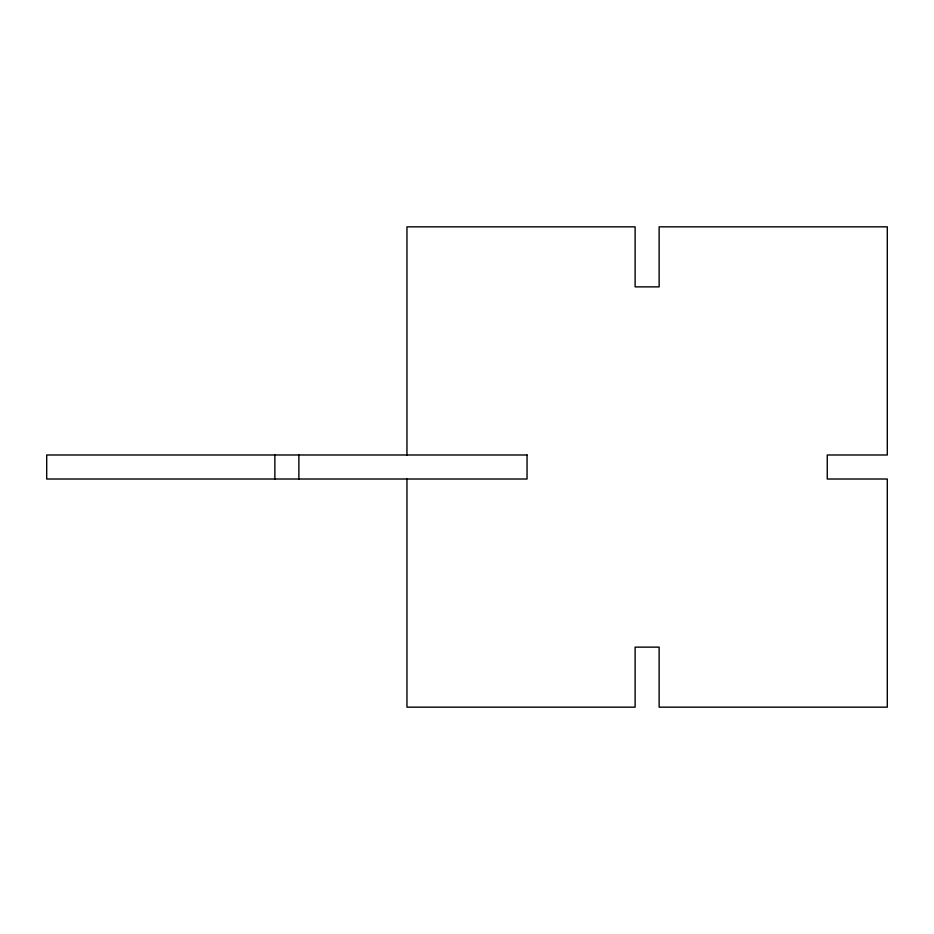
<?xml version="1.0" encoding="UTF-8"?>
<svg xmlns="http://www.w3.org/2000/svg" width="934" height="934" viewBox="0 0 934 934"><rect width="100%" height="100%" fill="white"/><g stroke="black" fill="none" stroke-linecap="round" stroke-linejoin="round"><path stroke-width="1.4" d="M406.955 454.986L406.955 226.834L635.12 226.834L635.12 286.866L659.135 286.866L659.135 226.834L887.3 226.834L887.3 454.986L827.255 454.986L827.255 479.014L887.3 479.014L887.3 707.166L659.135 707.166L659.135 647.134L635.12 647.134L635.12 707.166L406.955 707.166L406.955 479.014M298.88 454.986L298.88 479.014M274.865 454.986L274.865 479.014M527.045 454.986L46.7 454.986L46.7 479.014L527.045 479.014L527.045 454.986"/></g></svg>
